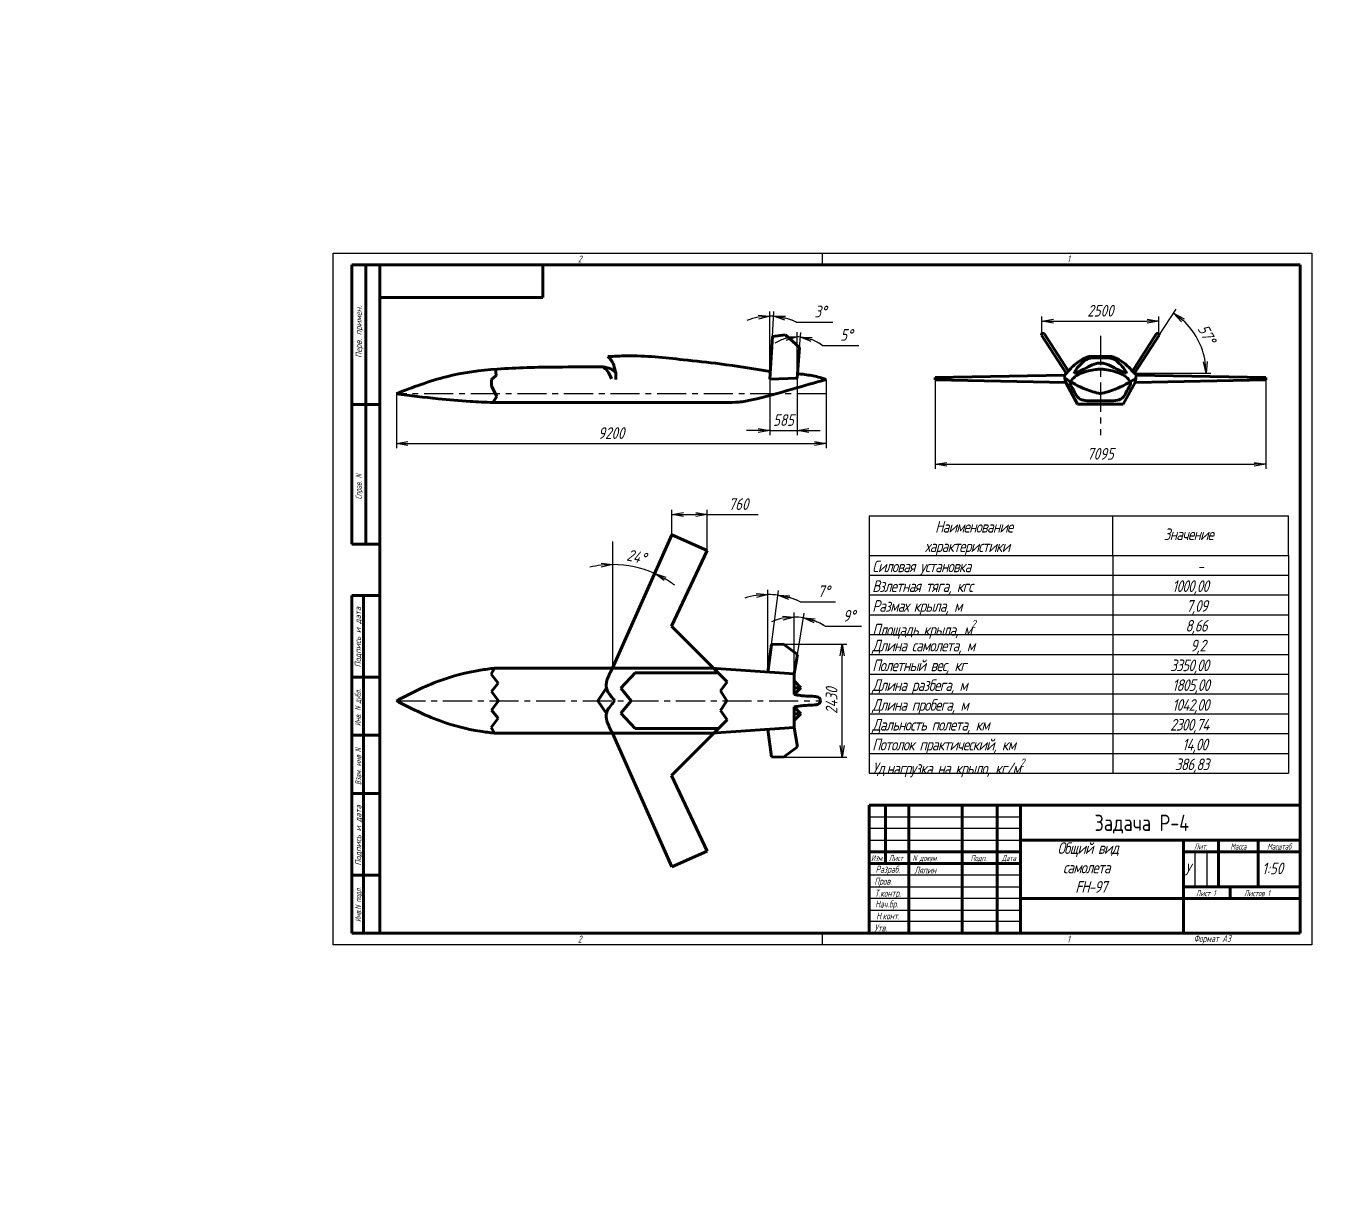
# Model space of a CAD drawing. Header units: millimetres. Extents: x -985956116104 to 1932156, y -552630487266 to 633586.
# Drawn here: x 5926 to 6483, y 29380 to 29882 of the extents above; entities that cross this region are included whole.
import ezdxf
from ezdxf.enums import TextEntityAlignment as Align

# ---------------------------------------------------------------- set-up
doc = ezdxf.new("R2010")
doc.units = ezdxf.units.MM
doc.linetypes.add('CENTER', pattern=[2, 1.25, -0.25, 0.25, -0.25])
for name, color, linetype, lineweight in [('_axes (Оси)', 6, 'CENTER', 30), ('_basic (Основной)', 4, 'Continuous', 60), ('_contour (Тонкий)', 7, 'Continuous', 30), ('_inscription (Знаки)', 30, 'Continuous', 80), ('_remote (Тонкий)', 9, 'Continuous', 30), ('_text (Надписи)', 2, 'Continuous', 30)]:
    doc.layers.add(name, color=color, linetype=linetype, lineweight=lineweight)
doc.styles.add('ESKD', font='eskd.shx', dxfattribs={"oblique": 15, "height": 5})
doc.dimstyles.new('ESKD', dxfattribs={"dimtxt": 5, "dimasz": 5, "dimexe": 2, "dimexo": 0, "dimgap": 2, "dimtad": 1, "dimtoh": 1, "dimzin": 12, "dimdsep": 46, "dimtxsty": 'ESKD', "dimblk1": 'OPEN', "dimblk2": 'OPEN', "dimsah": 1, "dimcen": 5, "dimclrd": 256, "dimclre": 256, "dimclrt": 2, "dimadec": 0, "dimazin": 0, "dimtfac": 1, "dimtmove": 0, "dimatfit": 3, "dimldrblk": 'OPEN', "dimfxl": 1, "dimtolj": 1, "dimtzin": 12, "dimlwd": -1, "dimlwe": -1, "dimarcsym": 0})

# ---------------------------------------------------------------- blocks, each defined once
blk = doc.blocks.new('_OPEN')
at = {"color": 0, "linetype": 'ByBlock'}
for p, q in [((-1, 0.17), (0, 0)), ((0, 0), (-1, -0.17)), ((0, 0), (-1, 0))]:
    blk.add_line(p, q, dxfattribs=at)
blk = doc.blocks.new('*D217')
at = {"layer": '_contour (Тонкий)', "transparency": 16777216}
for p, q in [((6163.38, 31547.22), (6163.38, 31522.28)), ((6163.38, 31524.28), (6163.38, 31526.28)), ((6163.38, 31524.28), (6179.74, 31524.28))]:
    blk.add_line(p, q, dxfattribs=at)
for start, end in [(90.0016, 270.0008), (269.9992, 89.9984), (90, 90)]:
    blk.add_arc((6163.38, 31524.28), 0.00000000183, start, end, dxfattribs=at)
at = {"layer": '_contour (Тонкий)', "transparency": 16777216, "xscale": 5, "yscale": 5, "zscale": 5}
for rotation in [90.00040514235904, 89.99959485764096]:
    blk.add_blockref('_OPEN', (6163.38, 31524.28), dxfattribs=dict(at, rotation=rotation))
at = {"layer": '_contour (Тонкий)', "color": 2, "transparency": 16777216, "insert": (6174.06, 31529.44), "char_height": 5, "attachment_point": 5, "style": 'ESKD'}
blk.add_mtext('\\A1;0%%d', dxfattribs=at)
blk = doc.blocks.new('*D341')
at = {"layer": '_contour (Тонкий)', "transparency": 16777216}
for p, q in [((7032.97, 31540.06), (7032.97, 31515.12)), ((7032.97, 31517.12), (7032.97, 31519.12)), ((7032.97, 31517.12), (7049.34, 31517.12))]:
    blk.add_line(p, q, dxfattribs=at)
for start, end in [(90.0016, 270.0008), (269.9992, 89.9984), (90, 90)]:
    blk.add_arc((7032.97, 31517.12), 0.00000000183, start, end, dxfattribs=at)
at = {"layer": '_contour (Тонкий)', "transparency": 16777216, "xscale": 5, "yscale": 5, "zscale": 5}
for rotation in [90.00040514235904, 89.99959485764096]:
    blk.add_blockref('_OPEN', (7032.97, 31517.12), dxfattribs=dict(at, rotation=rotation))
at = {"layer": '_contour (Тонкий)', "color": 2, "transparency": 16777216, "insert": (7043.66, 31522.29), "char_height": 5, "attachment_point": 5, "style": 'ESKD'}
blk.add_mtext('\\A1;0%%d', dxfattribs=at)
blk = doc.blocks.new('*D827')
at = {"layer": '_contour (Тонкий)', "transparency": 16777216}
for p, q in [((6269.07, 29730.2), (6269.07, 29700.71)), ((6084.64, 29724.14), (6084.64, 29700.71)), ((6089.64, 29702.71), (6264.07, 29702.71))]:
    blk.add_line(p, q, dxfattribs=at)
at = {"layer": 'Defpoints', "color": 0, "transparency": 16777216}
for p in [(6269.07, 29730.2), (6084.64, 29724.14), (6269.07, 29702.71)]:
    blk.add_point(p, dxfattribs=at)
at = {"layer": '_contour (Тонкий)', "transparency": 16777216, "xscale": 5, "yscale": 5, "zscale": 5, "rotation": 180}
blk.add_blockref('_OPEN', (6084.64, 29702.71), dxfattribs=at)
at = {"layer": '_contour (Тонкий)', "transparency": 16777216, "xscale": 5, "yscale": 5, "zscale": 5}
blk.add_blockref('_OPEN', (6269.07, 29702.71), dxfattribs=at)
at = {"layer": '_contour (Тонкий)', "color": 2, "transparency": 16777216, "insert": (6176.86, 29707.21), "char_height": 5, "attachment_point": 5, "style": 'ESKD'}
blk.add_mtext('\\A1;9200', dxfattribs=at)
blk = doc.blocks.new('*D828')
at = {"layer": '_contour (Тонкий)', "transparency": 16777216}
for p, q in [((6250.88, 29616.58), (6277.94, 29616.58)), ((6275.94, 29573.07), (6275.94, 29611.58)), ((6250.88, 29568.07), (6277.94, 29568.07))]:
    blk.add_line(p, q, dxfattribs=at)
at = {"layer": 'Defpoints', "color": 0, "transparency": 16777216}
for p in [(6250.88, 29616.58), (6275.94, 29616.58), (6250.88, 29568.07)]:
    blk.add_point(p, dxfattribs=at)
at = {"layer": '_contour (Тонкий)', "transparency": 16777216, "xscale": 5, "yscale": 5, "zscale": 5}
for p, rotation in [((6275.94, 29616.58), 90), ((6275.94, 29568.07), 270)]:
    blk.add_blockref('_OPEN', p, dxfattribs=dict(at, rotation=rotation))
at = {"layer": '_contour (Тонкий)', "color": 2, "transparency": 16777216, "insert": (6271.44, 29592.32), "char_height": 5, "attachment_point": 5, "rotation": 90, "style": 'ESKD'}
blk.add_mtext('\\A1;2430', dxfattribs=at)
blk = doc.blocks.new('*D829')
at = {"layer": '_contour (Тонкий)', "transparency": 16777216}
for p, q in [((6244.93, 29730.42), (6244.93, 29706.31)), ((6256.62, 29730.79), (6256.62, 29706.31)), ((6239.93, 29708.31), (6234.93, 29708.31)), ((6244.93, 29708.31), (6256.62, 29708.31)), ((6261.62, 29708.31), (6266.62, 29708.31))]:
    blk.add_line(p, q, dxfattribs=at)
at = {"layer": 'Defpoints', "color": 0, "transparency": 16777216}
for p in [(6244.93, 29730.42), (6256.62, 29730.79), (6256.62, 29708.31)]:
    blk.add_point(p, dxfattribs=at)
at = {"layer": '_contour (Тонкий)', "transparency": 16777216, "xscale": 5, "yscale": 5, "zscale": 5}
blk.add_blockref('_OPEN', (6244.93, 29708.31), dxfattribs=at)
at = {"layer": '_contour (Тонкий)', "transparency": 16777216, "xscale": 5, "yscale": 5, "zscale": 5, "rotation": 180}
blk.add_blockref('_OPEN', (6256.62, 29708.31), dxfattribs=at)
at = {"layer": '_contour (Тонкий)', "color": 2, "transparency": 16777216, "insert": (6250.78, 29712.81), "char_height": 5, "attachment_point": 5, "style": 'ESKD'}
blk.add_mtext('\\A1;585', dxfattribs=at)
blk = doc.blocks.new('*D830')
at = {"layer": '_contour (Тонкий)', "transparency": 16777216}
for p, q in [((6315.87, 29731.11), (6315.87, 29691.81)), ((6457.78, 29731.11), (6457.78, 29691.81)), ((6320.87, 29693.81), (6452.78, 29693.81))]:
    blk.add_line(p, q, dxfattribs=at)
at = {"layer": 'Defpoints', "color": 0, "transparency": 16777216}
for p in [(6315.87, 29731.11), (6457.78, 29731.11), (6457.78, 29693.81)]:
    blk.add_point(p, dxfattribs=at)
at = {"layer": '_contour (Тонкий)', "transparency": 16777216, "xscale": 5, "yscale": 5, "zscale": 5, "rotation": 180}
blk.add_blockref('_OPEN', (6315.87, 29693.81), dxfattribs=at)
at = {"layer": '_contour (Тонкий)', "transparency": 16777216, "xscale": 5, "yscale": 5, "zscale": 5}
blk.add_blockref('_OPEN', (6457.78, 29693.81), dxfattribs=at)
at = {"layer": '_contour (Тонкий)', "color": 2, "transparency": 16777216, "insert": (6386.82, 29698.31), "char_height": 5, "attachment_point": 5, "style": 'ESKD'}
blk.add_mtext('\\A1;7095', dxfattribs=at)
blk = doc.blocks.new('*D831')
at = {"layer": '_contour (Тонкий)', "transparency": 16777216}
for p, q in [((6361.7, 29750.16), (6361.7, 29757.25)), ((6366.7, 29755.25), (6406.96, 29755.25)), ((6411.96, 29750.16), (6411.96, 29757.25))]:
    blk.add_line(p, q, dxfattribs=at)
at = {"layer": 'Defpoints', "color": 0, "transparency": 16777216}
for p in [(6411.96, 29755.25), (6361.7, 29750.16), (6411.96, 29750.16)]:
    blk.add_point(p, dxfattribs=at)
at = {"layer": '_contour (Тонкий)', "transparency": 16777216, "xscale": 5, "yscale": 5, "zscale": 5, "rotation": 180}
blk.add_blockref('_OPEN', (6361.7, 29755.25), dxfattribs=at)
at = {"layer": '_contour (Тонкий)', "transparency": 16777216, "xscale": 5, "yscale": 5, "zscale": 5}
blk.add_blockref('_OPEN', (6411.96, 29755.25), dxfattribs=at)
at = {"layer": '_contour (Тонкий)', "color": 2, "transparency": 16777216, "insert": (6386.83, 29759.75), "char_height": 5, "attachment_point": 5, "style": 'ESKD'}
blk.add_mtext('\\A1;2500', dxfattribs=at)
blk = doc.blocks.new('*D832')
at = {"layer": '_contour (Тонкий)', "transparency": 16777216}
for p, q in [((6244.93, 29753.7), (6244.93, 29759.4)), ((6246.03, 29748.71), (6246.67, 29759.35)), ((6256.25, 29754.91), (6272.05, 29754.91))]:
    blk.add_line(p, q, dxfattribs=at)
for start, end in [(100.6358, 111.2716), (86.5567, 90), (65.192, 86.5567), (65.285, 75.9208)]:
    blk.add_arc((6244.93, 29730.42), 26.97, start, end, dxfattribs=at)
at = {"layer": 'Defpoints', "color": 0, "transparency": 16777216}
for p in [(6244.93, 29753.7), (6245.47, 29757.39), (6246.03, 29748.71), (6244.93, 29730.42), (6244.93, 29730.42)]:
    blk.add_point(p, dxfattribs=at)
at = {"layer": '_contour (Тонкий)', "transparency": 16777216, "xscale": 5, "yscale": 5, "zscale": 5}
for p, rotation in [((6244.93, 29757.4), 5.317911657306226), ((6246.55, 29757.35), 171.2387483539502)]:
    blk.add_blockref('_OPEN', p, dxfattribs=dict(at, rotation=rotation))
at = {"layer": '_contour (Тонкий)', "color": 2, "transparency": 16777216, "insert": (6266.65, 29759.41), "char_height": 5, "attachment_point": 5, "style": 'ESKD'}
blk.add_mtext('\\A1;3°', dxfattribs=at)
blk = doc.blocks.new('*D833')
at = {"layer": '_contour (Тонкий)', "transparency": 16777216}
for p, q in [((6256.62, 29742.6), (6256.62, 29750.52)), ((6257.68, 29743.9), (6258.2, 29750.45)), ((6267.38, 29744.88), (6283.18, 29744.88))]:
    blk.add_line(p, q, dxfattribs=at)
for start, end in [(106.2154, 122.4308), (85.4007, 90), (52.6333, 85.4007), (52.9699, 69.1853)]:
    blk.add_arc((6256.62, 29730.79), 17.73, start, end, dxfattribs=at)
at = {"layer": 'Defpoints', "color": 0, "transparency": 16777216}
for p in [(6257.1, 29748.51), (6256.62, 29742.6), (6257.68, 29743.9), (6256.62, 29730.79), (6256.62, 29730.79)]:
    blk.add_point(p, dxfattribs=at)
at = {"layer": '_contour (Тонкий)', "transparency": 16777216, "xscale": 5, "yscale": 5, "zscale": 5}
for p, rotation in [((6256.62, 29748.52), 8.107696522668544), ((6258.04, 29748.46), 167.292970706503)]:
    blk.add_blockref('_OPEN', p, dxfattribs=dict(at, rotation=rotation))
at = {"layer": '_contour (Тонкий)', "color": 2, "transparency": 16777216, "insert": (6277.78, 29749.38), "char_height": 5, "attachment_point": 5, "style": 'ESKD'}
blk.add_mtext('\\A1;5°', dxfattribs=at)
blk = doc.blocks.new('*D834')
at = {"layer": '_contour (Тонкий)', "transparency": 16777216}
for p, q in [((6244.09, 29628.99), (6244.09, 29639.88)), ((6245.63, 29616.41), (6248.67, 29639.58)), ((6258.02, 29634.82), (6273.12, 29634.82))]:
    blk.add_line(p, q, dxfattribs=at)
for start, end in [(98.6251, 107.2502), (82.5341, 90), (65.2345, 82.5341), (65.2838, 73.909)]:
    blk.add_arc((6244.09, 29604.63), 33.25, start, end, dxfattribs=at)
at = {"layer": 'Defpoints', "color": 0, "transparency": 16777216}
for p in [(6245.53, 29637.84), (6244.09, 29628.99), (6245.63, 29616.41), (6244.09, 29604.63), (6244.09, 29604.63)]:
    blk.add_point(p, dxfattribs=at)
at = {"layer": '_contour (Тонкий)', "transparency": 16777216, "xscale": 5, "yscale": 5, "zscale": 5}
for p, rotation in [((6244.09, 29637.88), 4.312555600911674), ((6248.41, 29637.59), 168.2215115036907)]:
    blk.add_blockref('_OPEN', p, dxfattribs=dict(at, rotation=rotation))
at = {"layer": '_contour (Тонкий)', "color": 2, "transparency": 16777216, "insert": (6268.07, 29639.32), "char_height": 5, "attachment_point": 5, "style": 'ESKD'}
blk.add_mtext('\\A1;7°', dxfattribs=at)
blk = doc.blocks.new('*D835')
at = {"layer": '_contour (Тонкий)', "transparency": 16777216}
for p, q in [((6255.39, 29627.96), (6255.39, 29630.23)), ((6256.76, 29612.17), (6259.67, 29629.88)), ((6268.67, 29624.29), (6284.3, 29624.29))]:
    blk.add_line(p, q, dxfattribs=at)
for start, end in [(101.7766, 113.5532), (80.6553, 90), (56.9754, 80.6553), (57.1022, 68.8787)]:
    blk.add_arc((6255.39, 29603.86), 24.37, start, end, dxfattribs=at)
at = {"layer": 'Defpoints', "color": 0, "transparency": 16777216}
for p in [(6255.39, 29627.96), (6256.72, 29628.19), (6256.76, 29612.17), (6255.39, 29603.86), (6255.39, 29603.86)]:
    blk.add_point(p, dxfattribs=at)
at = {"layer": '_contour (Тонкий)', "transparency": 16777216, "xscale": 5, "yscale": 5, "zscale": 5}
for p, rotation in [((6255.39, 29628.23), 5.888293482636357), ((6259.35, 29627.9), 164.7670401830879)]:
    blk.add_blockref('_OPEN', p, dxfattribs=dict(at, rotation=rotation))
at = {"layer": '_contour (Тонкий)', "color": 2, "transparency": 16777216, "insert": (6278.98, 29628.79), "char_height": 5, "attachment_point": 5, "style": 'ESKD'}
blk.add_mtext('\\A1;9°', dxfattribs=at)
blk = doc.blocks.new('*D836')
at = {"layer": '_contour (Тонкий)', "transparency": 16777216}
for start, end in [(96.476, 102.952), (66.049, 90), (53.097, 59.573)]:
    blk.add_arc((6177.56, 29606.51), 44.26, start, end, dxfattribs=at)
at = {"layer": 'Defpoints', "color": 0, "transparency": 16777216}
for p in [(6202.92, 29663.6), (6177.56, 29660.74), (6189.73, 29649.07), (6177.45, 29606.28), (6177.56, 29606.28)]:
    blk.add_point(p, dxfattribs=at)
at = {"layer": '_contour (Тонкий)', "transparency": 16777216, "xscale": 5, "yscale": 5, "zscale": 5}
for p, rotation in [((6177.56, 29650.77), 3.237993979481742), ((6195.52, 29646.96), 152.8109617332508)]:
    blk.add_blockref('_OPEN', p, dxfattribs=dict(at, rotation=rotation))
at = {"layer": '_contour (Тонкий)', "color": 2, "transparency": 16777216, "insert": (6187.67, 29654.21), "char_height": 5, "attachment_point": 5, "rotation": 348.0245, "style": 'ESKD'}
blk.add_mtext('\\A1;24°', dxfattribs=at)
blk = doc.blocks.new('*D837')
at = {"layer": '_contour (Тонкий)', "transparency": 16777216}
for p, q in [((6412.08, 29749.23), (6419.33, 29760.4)), ((6420.7, 29732.89), (6434.27, 29732.89))]:
    blk.add_line(p, q, dxfattribs=at)
blk.add_arc((6401.48, 29732.89), 30.79, 9.3142, 47.6962, dxfattribs=at)
at = {"layer": 'Defpoints', "color": 0, "transparency": 16777216}
for p in [(6412.08, 29749.23), (6430.59, 29742.92), (6401.48, 29732.89), (6401.48, 29732.89), (6420.7, 29732.89)]:
    blk.add_point(p, dxfattribs=at)
at = {"layer": '_contour (Тонкий)', "transparency": 16777216, "xscale": 5, "yscale": 5, "zscale": 5}
for p, rotation in [((6418.24, 29758.72), 142.3532773617509), ((6432.27, 29732.89), 274.6570837154312)]:
    blk.add_blockref('_OPEN', p, dxfattribs=dict(at, rotation=rotation))
at = {"layer": '_contour (Тонкий)', "color": 2, "transparency": 16777216, "insert": (6432.49, 29749.73), "char_height": 5, "attachment_point": 5, "rotation": 298.5052, "style": 'ESKD'}
blk.add_mtext('\\A1;57°', dxfattribs=at)
blk = doc.blocks.new('*D838')
at = {"layer": '_contour (Тонкий)', "transparency": 16777216}
for p, q in [((6202.92, 29663.6), (6202.92, 29674.21)), ((6218.12, 29656.85), (6218.12, 29674.21)), ((6207.92, 29672.21), (6213.12, 29672.21)), ((6218.12, 29672.21), (6239.87, 29672.21))]:
    blk.add_line(p, q, dxfattribs=at)
at = {"layer": 'Defpoints', "color": 0, "transparency": 16777216}
for p in [(6218.12, 29672.21), (6202.92, 29663.6), (6218.12, 29656.85)]:
    blk.add_point(p, dxfattribs=at)
at = {"layer": '_contour (Тонкий)', "transparency": 16777216, "xscale": 5, "yscale": 5, "zscale": 5, "rotation": 180}
blk.add_blockref('_OPEN', (6202.92, 29672.21), dxfattribs=at)
at = {"layer": '_contour (Тонкий)', "transparency": 16777216, "xscale": 5, "yscale": 5, "zscale": 5}
blk.add_blockref('_OPEN', (6218.12, 29672.21), dxfattribs=at)
at = {"layer": '_contour (Тонкий)', "color": 2, "transparency": 16777216, "insert": (6231.49, 29676.71), "char_height": 5, "attachment_point": 5, "style": 'ESKD'}
blk.add_mtext('\\A1;760', dxfattribs=at)

msp = doc.modelspace()

# ---------------------------------------------------------------- linework, layer by layer
at = {"layer": '_axes (Оси)', "ltscale": 10, "transparency": 33554687}
for p, q in [((6386.83, 29748.902), (6386.83, 29706.391)), ((6386.83, 29748.902), (6386.83, 29706.391)), ((6269.07, 29724.137), (6084.642, 29724.137)), ((6084.642, 29592.325), (6266.642, 29592.325)), ((6084.642, 29592.325), (6266.642, 29592.325))]:
    msp.add_line(p, q, dxfattribs=at)
at = {"layer": '_basic (Основной)', "transparency": 33554687}
for p, q in [((6065.558, 29779.467), (6077.558, 29779.467)), ((6065.558, 29659.467), (6065.558, 29779.467)), ((6071.558, 29779.467), (6071.558, 29659.467)), ((6077.558, 29492.467), (6077.558, 29779.467)), ((6077.558, 29779.467), (6472.558, 29779.467)), ((6147.558, 29765.467), (6147.558, 29779.467)), ((6472.558, 29779.467), (6472.558, 29492.467)), ((6077.558, 29765.467), (6147.558, 29765.467)), ((6244.931, 29730.423), (6246.031, 29748.711)), ((6246.031, 29748.711), (6251.625, 29749.353)), ((6251.625, 29749.353), (6257.677, 29743.899)), ((6361.58, 29749.226), (6361.7, 29750.156)), ((6372.183, 29732.892), (6361.58, 29749.226)), ((6361.7, 29750.156), (6362.708, 29750.026)), ((6362.708, 29750.026), (6373.086, 29733.86)), ((6410.952, 29750.026), (6400.573, 29733.86)), ((6401.476, 29732.892), (6412.08, 29749.226)), ((6411.96, 29750.156), (6410.952, 29750.026)), ((6412.08, 29749.226), (6411.96, 29750.156)), ((6257.677, 29743.899), (6256.623, 29730.79)), ((6381.905, 29740.055), (6386.83, 29740.055)), ((6391.755, 29740.055), (6386.83, 29740.055)), ((6125.54, 29730.197), (6127.458, 29731.949)), ((6125.54, 29727.319), (6125.54, 29730.197)), ((6127.458, 29731.949), (6127.245, 29734.631)), ((6244.931, 29730.423), (6256.623, 29730.79)), ((6315.862, 29730.012), (6315.882, 29731.112)), ((6371.926, 29728.978), (6315.862, 29730.012)), ((6315.882, 29731.112), (6371.43, 29732.077)), ((6371.43, 29732.077), (6371.58, 29730.698)), ((6371.58, 29730.698), (6371.926, 29728.978)), ((6402.08, 29730.698), (6401.734, 29728.978)), ((6401.734, 29728.978), (6457.798, 29730.012)), ((6402.23, 29732.077), (6402.08, 29730.698)), ((6457.777, 29731.112), (6402.23, 29732.077)), ((6457.798, 29730.012), (6457.777, 29731.112)), ((6127.738, 29722.97), (6125.54, 29727.319)), ((6371.926, 29728.978), (6377.064, 29719.666)), ((6401.734, 29728.978), (6396.596, 29719.666)), ((6065.558, 29719.467), (6077.558, 29719.467)), ((6126.114, 29720.313), (6127.738, 29722.97)), ((6225.874, 29720.313), (6126.114, 29720.313)), ((6377.064, 29719.666), (6386.83, 29719.666)), ((6396.596, 29719.666), (6386.83, 29719.666)), ((6177.454, 29606.282), (6202.915, 29663.602)), ((6202.915, 29663.602), (6218.119, 29656.849)), ((6065.558, 29659.467), (6077.558, 29659.467)), ((6218.119, 29656.849), (6202.767, 29624.389)), ((6077.558, 29637.467), (6065.558, 29637.467)), ((6065.558, 29492.467), (6065.558, 29637.467)), ((6070.558, 29637.467), (6070.558, 29492.467)), ((6202.767, 29624.389), (6226.606, 29600.484)), ((6244.091, 29604.63), (6245.634, 29616.409)), ((6245.634, 29616.409), (6250.877, 29616.575)), ((6250.877, 29616.575), (6256.758, 29612.166)), ((6256.758, 29612.166), (6255.391, 29603.857)), ((6065.558, 29602.467), (6077.558, 29602.467)), ((6125.401, 29603.78), (6126.797, 29606.282)), ((6125.401, 29603.78), (6128.409, 29599.837)), ((6126.797, 29606.282), (6177.556, 29606.282)), ((6177.556, 29606.282), (6219.91, 29606.282)), ((6181.018, 29597.723), (6187.193, 29604.291)), ((6187.193, 29604.291), (6222.81, 29604.291)), ((6219.91, 29606.282), (6255.391, 29603.857)), ((6255.391, 29603.857), (6255.391, 29600.872)), ((6128.409, 29599.837), (6125.429, 29596.32)), ((6125.429, 29596.32), (6128.426, 29592.325)), ((6171.135, 29592.325), (6174.788, 29597.834)), ((6181.018, 29597.723), (6185.398, 29592.325)), ((6226.606, 29600.484), (6223.829, 29596.519)), ((6223.829, 29596.519), (6226.459, 29592.325)), ((6255.391, 29600.872), (6255.391, 29594.957)), ((6258.267, 29597.915), (6255.391, 29600.872)), ((6255.391, 29597.915), (6258.267, 29597.915)), ((6258.267, 29597.915), (6255.391, 29594.957)), ((6125.429, 29588.33), (6128.426, 29592.325)), ((6171.135, 29592.325), (6174.788, 29586.816)), ((6181.018, 29586.927), (6185.398, 29592.325)), ((6223.829, 29588.131), (6226.459, 29592.325)), ((6125.401, 29580.87), (6128.409, 29584.813)), ((6128.409, 29584.813), (6125.429, 29588.33)), ((6181.018, 29586.927), (6187.193, 29580.359)), ((6226.606, 29584.166), (6223.829, 29588.131)), ((6255.391, 29583.777), (6255.391, 29589.693)), ((6258.267, 29586.735), (6255.391, 29589.693)), ((6255.391, 29586.735), (6258.267, 29586.735)), ((6258.267, 29586.735), (6255.391, 29583.777)), ((6125.401, 29580.87), (6126.797, 29578.368)), ((6187.193, 29580.359), (6222.81, 29580.359)), ((6202.767, 29560.261), (6226.606, 29584.166)), ((6219.91, 29578.368), (6255.391, 29580.792)), ((6244.091, 29580.02), (6245.634, 29568.241)), ((6255.391, 29580.792), (6255.391, 29583.777)), ((6256.758, 29572.484), (6255.391, 29580.792)), ((6077.558, 29577.467), (6065.558, 29577.467)), ((6126.797, 29578.368), (6177.556, 29578.368)), ((6177.454, 29578.368), (6202.915, 29521.048)), ((6177.556, 29578.368), (6219.91, 29578.368)), ((6245.634, 29568.241), (6250.877, 29568.075)), ((6250.877, 29568.075), (6256.758, 29572.484)), ((6218.119, 29527.801), (6202.767, 29560.261)), ((6065.558, 29552.467), (6077.558, 29552.467)), ((6352.558, 29492.467), (6352.558, 29547.467)), ((6202.915, 29521.048), (6218.119, 29527.801)), ((6077.558, 29517.467), (6065.558, 29517.467)), ((6065.558, 29492.467), (6077.558, 29492.467)), ((6472.558, 29492.467), (6077.558, 29492.467))]:
    msp.add_line(p, q, dxfattribs=at)
at = {"layer": '_basic (Основной)', "linetype": 'Continuous', "transparency": 33554687}
for p, q in [((6287.558, 29547.467), (6472.558, 29547.467)), ((6287.558, 29492.467), (6287.558, 29547.467)), ((6294.558, 29522.467), (6294.558, 29547.467)), ((6304.558, 29547.467), (6304.558, 29492.467)), ((6327.558, 29492.467), (6327.558, 29547.467)), ((6342.558, 29547.467), (6342.558, 29492.467)), ((6472.558, 29532.467), (6352.558, 29532.467)), ((6422.558, 29532.467), (6422.558, 29492.467)), ((6437.558, 29532.467), (6437.558, 29512.467)), ((6454.558, 29512.467), (6454.558, 29532.467)), ((6352.558, 29527.467), (6287.558, 29527.467)), ((6422.558, 29527.467), (6472.558, 29527.467)), ((6287.558, 29522.467), (6352.558, 29522.467)), ((6472.558, 29512.467), (6422.558, 29512.467)), ((6442.558, 29507.467), (6442.558, 29512.467)), ((6352.558, 29507.467), (6472.558, 29507.467))]:
    msp.add_line(p, q, dxfattribs=at)
at = {"layer": '_basic (Основной)', "transparency": 33554687}
for points in [[(6084.642, 29724.137), (6106.12, 29731.415), (6128.008, 29734.691), (6153.453, 29735.558), (6173.43, 29735.649)], [(6173.43, 29735.649), (6175.119, 29734.013), (6176.985, 29730.556)], [(6173.43, 29735.649), (6176.642, 29734.766), (6178.679, 29733.494)], [(6175.443, 29740.028), (6183.496, 29740.385), (6207.841, 29738.702), (6223.54, 29736.928), (6245.128, 29733.688)], [(6175.443, 29740.028), (6177.322, 29737.816), (6178.37, 29734.703), (6178.864, 29732.464), (6178.864, 29730.197)], [(6371.43, 29732.077), (6373.601, 29734.402), (6378.035, 29738.241), (6381.905, 29740.055)], [(6375.577, 29732.858), (6376.415, 29734.459), (6378.743, 29737.14), (6381.182, 29738.964), (6384.069, 29739.504), (6386.83, 29739.504)], [(6386.83, 29737.317), (6385.167, 29737.121), (6381.592, 29735.595), (6375.577, 29732.858)], [(6398.083, 29732.858), (6397.245, 29734.459), (6394.917, 29737.14), (6392.478, 29738.964), (6389.591, 29739.504), (6386.83, 29739.504)], [(6386.83, 29737.317), (6388.492, 29737.121), (6392.068, 29735.595), (6398.083, 29732.858)], [(6402.23, 29732.077), (6400.059, 29734.402), (6395.624, 29738.241), (6391.755, 29740.055)], [(6269.07, 29730.197), (6254.57, 29726.097), (6237.242, 29721.447), (6231.631, 29720.546), (6225.874, 29720.313)], [(6256.779, 29732.732), (6262.906, 29731.892), (6265.712, 29731.285), (6269.07, 29730.197)], [(6386.83, 29724.137), (6380.456, 29726.025), (6371.58, 29730.698)], [(6386.83, 29734.628), (6384.871, 29734.521), (6381.679, 29733.919), (6375.237, 29730.827), (6374, 29729.252)], [(6386.83, 29734.628), (6388.789, 29734.521), (6391.981, 29733.919), (6398.422, 29730.827), (6399.659, 29729.252)], [(6386.83, 29724.137), (6393.204, 29726.025), (6402.08, 29730.698)], [(6126.114, 29720.313), (6116.269, 29720.826), (6102.621, 29721.948), (6084.642, 29724.137)], [(6374, 29729.252), (6373.904, 29728.878), (6374.476, 29727.136), (6375.734, 29724.772), (6377.531, 29722.234), (6380.285, 29721.198), (6383.698, 29721.028), (6386.83, 29721.028)], [(6399.659, 29729.252), (6399.756, 29728.878), (6399.183, 29727.136), (6397.926, 29724.772), (6396.128, 29722.234), (6393.375, 29721.198), (6389.962, 29721.028), (6386.83, 29721.028)], [(6084.642, 29592.325), (6103.103, 29600.865), (6120.669, 29605.438), (6126.797, 29606.282)], [(6177.454, 29606.282), (6175.319, 29601.819), (6174.706, 29598.334), (6175.301, 29596.425), (6176.755, 29594.324), (6178.306, 29592.325)], [(6084.642, 29592.325), (6103.103, 29583.785), (6120.669, 29579.212), (6126.797, 29578.368)], [(6177.454, 29578.368), (6175.319, 29582.831), (6174.706, 29586.316), (6175.301, 29588.225), (6176.755, 29590.326), (6178.306, 29592.325)], [(6255.391, 29594.957), (6258.103, 29594.546), (6260.471, 29594.331), (6264.157, 29594.163), (6265.691, 29593.807), (6266.404, 29593.287), (6266.642, 29592.325)], [(6255.391, 29589.693), (6258.103, 29590.103), (6260.471, 29590.319), (6264.157, 29590.487), (6265.691, 29590.843), (6266.404, 29591.363), (6266.642, 29592.325)]]:
    msp.add_spline(points, degree=3, dxfattribs=at)
at = {"layer": '_contour (Тонкий)', "transparency": 33554687}
for p, q in [((6057.558, 29487.467), (6057.558, 29784.467)), ((6057.558, 29784.467), (6477.558, 29784.467)), ((6267.558, 29779.467), (6267.558, 29784.467)), ((6477.558, 29784.467), (6477.558, 29487.467)), ((6244.931, 29730.423), (6244.931, 29753.7)), ((6256.623, 29730.79), (6256.623, 29742.605)), ((6401.476, 29732.892), (6420.703, 29732.892)), ((6287.558, 29671.729), (6467.558, 29671.729)), ((6287.558, 29671.729), (6287.558, 29663.229)), ((6392.193, 29654.729), (6392.193, 29671.729)), ((6467.558, 29654.729), (6467.558, 29671.729)), ((6287.558, 29663.229), (6287.558, 29654.729)), ((6177.556, 29606.282), (6177.556, 29660.737)), ((6287.558, 29654.729), (6467.558, 29654.729)), ((6287.558, 29654.729), (6287.558, 29646.229)), ((6392.193, 29654.729), (6392.193, 29561.229)), ((6467.558, 29654.729), (6467.558, 29647.73)), ((6287.558, 29646.229), (6467.558, 29646.229)), ((6287.558, 29646.229), (6287.558, 29637.729)), ((6467.558, 29647.73), (6467.558, 29561.229)), ((6287.558, 29637.729), (6467.558, 29637.729)), ((6287.558, 29637.729), (6287.558, 29629.229)), ((6287.558, 29629.229), (6467.558, 29629.229)), ((6287.558, 29629.229), (6287.558, 29620.729)), ((6244.091, 29604.63), (6244.091, 29628.986)), ((6255.391, 29603.857), (6255.391, 29627.955)), ((6287.558, 29620.729), (6467.558, 29620.729)), ((6287.558, 29620.729), (6287.558, 29612.229)), ((6287.558, 29612.229), (6467.558, 29612.229)), ((6287.558, 29612.229), (6287.558, 29603.729)), ((6287.558, 29603.729), (6467.558, 29603.729)), ((6287.558, 29603.729), (6287.558, 29595.229)), ((6287.558, 29595.229), (6467.558, 29595.229)), ((6287.558, 29595.229), (6287.558, 29586.729)), ((6287.558, 29586.729), (6467.558, 29586.729)), ((6287.558, 29586.729), (6287.558, 29578.229)), ((6287.558, 29578.229), (6467.558, 29578.229)), ((6287.558, 29578.229), (6287.558, 29569.729)), ((6287.558, 29569.729), (6467.558, 29569.729)), ((6287.558, 29569.729), (6287.558, 29561.229)), ((6287.558, 29561.229), (6467.558, 29561.229)), ((6267.558, 29487.467), (6267.558, 29492.467)), ((6477.558, 29487.467), (6057.558, 29487.467))]:
    msp.add_line(p, q, dxfattribs=at)
at = {"layer": '_remote (Тонкий)', "linetype": 'Continuous', "transparency": 33554687}
for p, q in [((6287.558, 29542.467), (6352.558, 29542.467)), ((6352.558, 29537.467), (6287.558, 29537.467)), ((6287.558, 29532.467), (6352.558, 29532.467)), ((6352.558, 29517.467), (6287.558, 29517.467)), ((6287.558, 29512.467), (6352.558, 29512.467)), ((6352.558, 29507.467), (6287.558, 29507.467)), ((6287.558, 29502.467), (6352.558, 29502.467)), ((6352.558, 29497.467), (6287.558, 29497.467))]:
    msp.add_line(p, q, dxfattribs=at)
at = {"layer": '_remote (Тонкий)', "transparency": 33554687}
for p, q in [((6427.558, 29512.467), (6427.558, 29527.467)), ((6432.558, 29527.467), (6432.558, 29512.467))]:
    msp.add_line(p, q, dxfattribs=at)

# ---------------------------------------------------------------- texts
at = {"layer": '_contour (Тонкий)', "color": 2, "transparency": 33554687, "char_height": 5, "attachment_point": 1, "style": 'ESKD'}
for s, width, heights, insert in [('\\pi26.98394;{\\T0.9;Наименование\\P\\pi22.65061;характеристики}', 103.15836, [17.305], (6288.892, 29669.502)), ('\\pi21.82565;{\\T0.9;Значение}', 75.36466, [17.305], (6392.193, 29666.281)), ('{\\T0.9;Силовая установка}', 88.66534, [5.754], (6288.892, 29652.502)), ('\\pi34.8915;{\\T0.9;-}', 74.06872, [5.754], (6393.528, 29652.502)), ('{\\T0.9;Взлетная тяга, кгс}', 88.66534, [5.754], (6288.892, 29644.002)), ('\\pi24.1296;{\\T0.9;1000,00}', 74.06872, [5.754], (6393.528, 29644.002)), ('{\\T0.9;Размах крыла, м}', 88.66534, [5.754], (6288.892, 29635.502)), ('\\pi30.15066;{\\T0.9;7,09}', 74.06872, [5.754], (6393.528, 29635.502)), ('\\A1;{\\T0.9;Площадь крыла, м\\H0.7x;\\S2^ ;}', 88.66534, [5.754], (6288.892, 29627.015)), ('\\pi29.80206;{\\T0.9;8,66}', 74.06872, [5.754], (6393.528, 29627.002)), ('{\\T0.9;Длина самолета, м}', 88.66534, [5.754], (6288.892, 29618.502)), ('\\pi31.94492;{\\T0.9;9,2}', 74.06872, [5.754], (6393.528, 29618.502)), ('{\\T0.9;Полетный вес, кг}', 88.66534, [5.754], (6288.892, 29610.002)), ('\\pi23.28634;{\\T0.9;3350,00}', 74.06872, [5.754], (6393.528, 29610.002)), ('{\\T0.9;Длина разбега, м}', 88.66534, [5.754], (6288.892, 29601.502)), ('\\pi24.1296;{\\T0.9;1805,00}', 74.06872, [5.754], (6393.528, 29601.502)), ('{\\T0.9;Длина пробега, м}', 88.66534, [5.754], (6288.892, 29593.002)), ('\\pi24.1296;{\\T0.9;1042,00}', 74.06872, [5.754], (6393.528, 29593.002)), ('{\\T0.9;Дальность полета, км}', 88.66534, [5.754], (6288.892, 29584.502)), ('\\pi23.23964;{\\T0.9;2300,74}', 74.06872, [5.754], (6393.528, 29584.502)), ('{\\T0.9;Потолок практический, км}', 107.74218, [5.754], (6288.892, 29576.002)), ('\\pi28.41531;{\\T0.9;14,00}', 74.06872, [5.754], (6393.528, 29576.002)), ('\\A1;{\\T0.9;Уд.нагрузка на крыло, кг/м\\H0.7x;\\S2^ ;}', 107.01635, [4.393], (6288.892, 29567.502)), ('\\pi25.30161;{\\T0.9;386,83}', 74.06872, [5.754], (6393.528, 29567.502)), ('\\pi15.82436;{\\T0.9;Общий вид\\P\\pi18.22485;самолета \\P\\pi23.49454;FH-97}', 70.09073, [25.222], (6352.558, 29531.55))]:
    msp.add_mtext_dynamic_manual_height_columns(s, width=width, gutter_width=12.5, heights=heights, dxfattribs=dict(at, insert=insert))
at = {"layer": '_inscription (Знаки)', "transparency": 33554687, "style": 'ESKD'}
msp.add_text('Задача Р-4', height=7, dxfattribs=at).set_placement((6384.326, 29536.391))
at = {"layer": '_text (Надписи)', "transparency": 33554687, "style": 'ESKD', "oblique": 15, "width": 0.8}
for s, height, p in [('2', 3, (6162.558, 29780.467)), ('1', 3, (6372.558, 29780.467)), ('N докум.', 2.6, (6306.19, 29523.453)), ('Ляпин', 3, (6306.958, 29518.07)), ('2', 3, (6162.558, 29488.467)), ('1', 3, (6372.558, 29488.467)), ('Формат А3', 3, (6426.869, 29488.709))]:
    msp.add_text(s, height=height, dxfattribs=at).set_placement(p)
at = {"layer": '_text (Надписи)', "transparency": 33554687, "style": 'ESKD', "oblique": 15}
for s, p in [('Перв. примен.', (6069.762, 29750.662)), ('Подпись и дата', (6069.431, 29619.615)), ('Подпись и дата', (6069.564, 29534.505))]:
    msp.add_text(s, height=2.6, rotation=90, dxfattribs=at).set_placement(p, align=Align.CENTER)
at = {"layer": '_text (Надписи)', "transparency": 33554687, "style": 'ESKD', "oblique": 15, "width": 0.8}
for s, p in [('Справ. N', (6069.759, 29684.158)), ('Инв. N дубл.', (6069.425, 29589.362)), ('Взам. инв N', (6069.55, 29564.045)), ('Инв.N подл.', (6069.542, 29504.763))]:
    msp.add_text(s, height=2.6, rotation=90, dxfattribs=at).set_placement(p, align=Align.CENTER)
for s, height, p in [('Лит.', 2.6, (6429.847, 29528.424)), ('Масса', 2.6, (6446.07, 29528.424)), ('Масштаб', 2.6, (6463.569, 29528.424)), ('Изм.', 2.6, (6291.058, 29523.467)), ('Лист', 2.6, (6299.058, 29523.467)), ('Подп.', 2.6, (6334.558, 29523.467)), ('Дата', 2.6, (6347.558, 29523.467)), ('Разраб.', 3, (6295.558, 29518.467)), ('Пров.', 3, (6293.558, 29513.324)), ('Hач.бр.', 3, (6295.058, 29503.539)), ('Т.контр.', 3, (6295.558, 29508.182)), ('Лист 1', 2.6, (6432.044, 29508.395)), ('Листов 1', 2.6, (6454.018, 29508.395)), ('H.конт.', 3, (6295.558, 29498.396)), ('Утв.', 3, (6292.558, 29493.253))]:
    msp.add_text(s, height=height, dxfattribs=at).set_placement(p, align=Align.CENTER)
at = {"layer": '_text (Надписи)', "transparency": 33554687, "char_height": 5, "attachment_point": 1, "style": 'ESKD'}
for s, width, insert in [('У', 534.79925, (6422.985, 29522.352)), ('1:50', 665.61918, (6456.232, 29522.81))]:
    msp.add_mtext_dynamic_manual_height_columns(s, width=width, gutter_width=1250, heights=[0], dxfattribs=dict(at, insert=insert))

# ---------------------------------------------------------------- dimensions: what is measured, and where the dimension line sits
at = {"layer": '_contour (Тонкий)', "transparency": 33554687}
for base, center, p1, p2, picture, middle in [((6163.378973606, 31524.277595178), (6163.378973606, 31524.277595176), (6163.378973606, 31547.217223193), (6163.378973606, 31524.277595176), '*D217', (6174.060812718, 31529.44426185)), ((7032.974332175, 31517.122094999), (7032.974332175, 31517.122094997), (7032.974332175, 31540.061723014), (7032.974332175, 31517.122094997), '*D341', (7043.656171288, 31522.28876167))]:
    dim = msp.add_angular_dim_3p(base=base, center=center, p1=p1, p2=p2, dimstyle='ESKD', dxfattribs=at)
    dim.commit()
    dim.dimension.update_dxf_attribs({"geometry": picture, "text_midpoint": middle})
for base, line1, line2, picture, middle in [((6245.471, 29757.392), ((6244.931, 29730.423), (6246.031, 29748.711)), ((6244.931, 29730.423), (6244.931, 29753.7)), '*D832', (6266.648, 29759.408)), ((6430.589, 29742.919), ((6401.476, 29732.892), (6420.703, 29732.892)), ((6401.476, 29732.892), (6412.08, 29749.226)), '*D837', (6432.489, 29749.735)), ((6257.097, 29748.51), ((6257.677, 29743.899), (6256.623, 29730.79)), ((6256.623, 29730.79), (6256.623, 29742.605)), '*D833', (6277.78, 29749.378)), ((6189.732, 29649.066), ((6177.454, 29606.282), (6202.915, 29663.602)), ((6177.556, 29606.282), (6177.556, 29660.737)), '*D836', (6187.674, 29654.213)), ((6245.534, 29637.844), ((6244.091, 29604.63), (6245.634, 29616.409)), ((6244.091, 29604.63), (6244.091, 29628.986)), '*D834', (6268.068, 29639.318)), ((6256.715, 29628.19), ((6255.391, 29603.857), (6255.391, 29627.955)), ((6256.758, 29612.166), (6255.391, 29603.857)), '*D835', (6278.984, 29628.789))]:
    dim = msp.add_angular_dim_2l(base=base, line1=line1, line2=line2, dimstyle='ESKD', dxfattribs=at)
    dim.commit()
    dim.dimension.update_dxf_attribs({"geometry": picture, "text_midpoint": middle})
for base, p1, p2, text, picture, middle in [((6411.96, 29755.247), (6361.7, 29750.156), (6411.96, 29750.156), '2500', '*D831', (6386.83, 29759.747)), ((6269.07, 29702.714), (6084.642, 29724.137), (6269.07, 29730.197), '9200', '*D827', (6176.856, 29707.214)), ((6457.777, 29693.81), (6315.872, 29731.112), (6457.777, 29731.112), '7095', '*D830', (6386.825, 29698.31)), ((6218.119, 29672.207), (6202.915, 29663.602), (6218.119, 29656.849), '760', '*D838', (6231.494, 29676.707))]:
    dim = msp.add_linear_dim(base=base, p1=p1, p2=p2, text=text, dimstyle='ESKD', dxfattribs=at)
    dim.commit()
    dim.dimension.update_dxf_attribs({"geometry": picture, "text_midpoint": middle})
dim = msp.add_linear_dim(base=(6256.623, 29708.313), p1=(6244.931, 29730.423), p2=(6256.623, 29730.79), text='585', dimstyle='ESKD', dxfattribs=at)
dim.commit()
dim.dimension.update_dxf_attribs({"geometry": '*D829', "text_midpoint": (6250.777, 29708.313), "dimtype": 160})
dim = msp.add_linear_dim(base=(6275.939, 29616.575), p1=(6250.877, 29568.075), p2=(6250.877, 29616.575), angle=90, text='2430', dimstyle='ESKD', dxfattribs=at)
dim.commit()
dim.dimension.update_dxf_attribs({"geometry": '*D828', "text_midpoint": (6275.939, 29592.325), "dimtype": 160})

doc.saveas('drawing.dxf')
